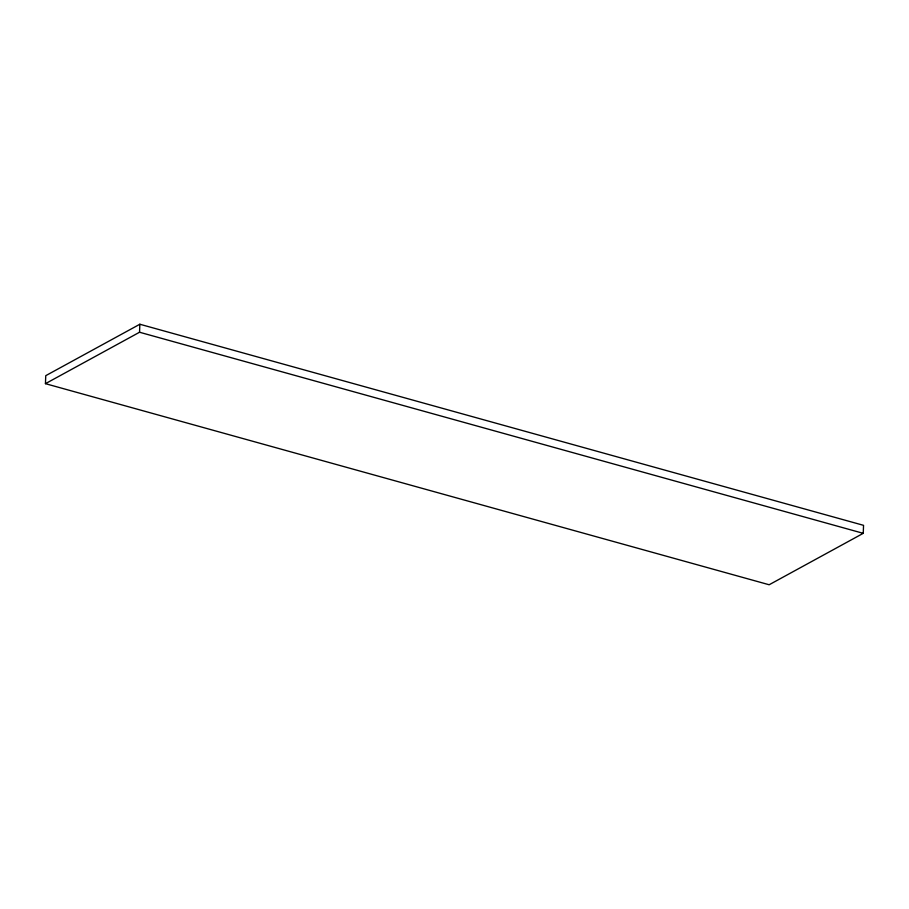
<?xml version="1.0" encoding="UTF-8"?>
<svg xmlns="http://www.w3.org/2000/svg" width="909" height="909" viewBox="0 0 909 909"><rect width="100%" height="100%" fill="white"/><g stroke="black" fill="none" stroke-linecap="round" stroke-linejoin="round"><path stroke-width="1.36" d="M45.45 383.666L45.757 375.667L139.85 324.24L863.55 525.334L863.243 533.333L769.15 584.76L45.45 383.666L139.543 332.239L863.243 533.333M139.543 332.239L139.85 324.24"/></g></svg>
